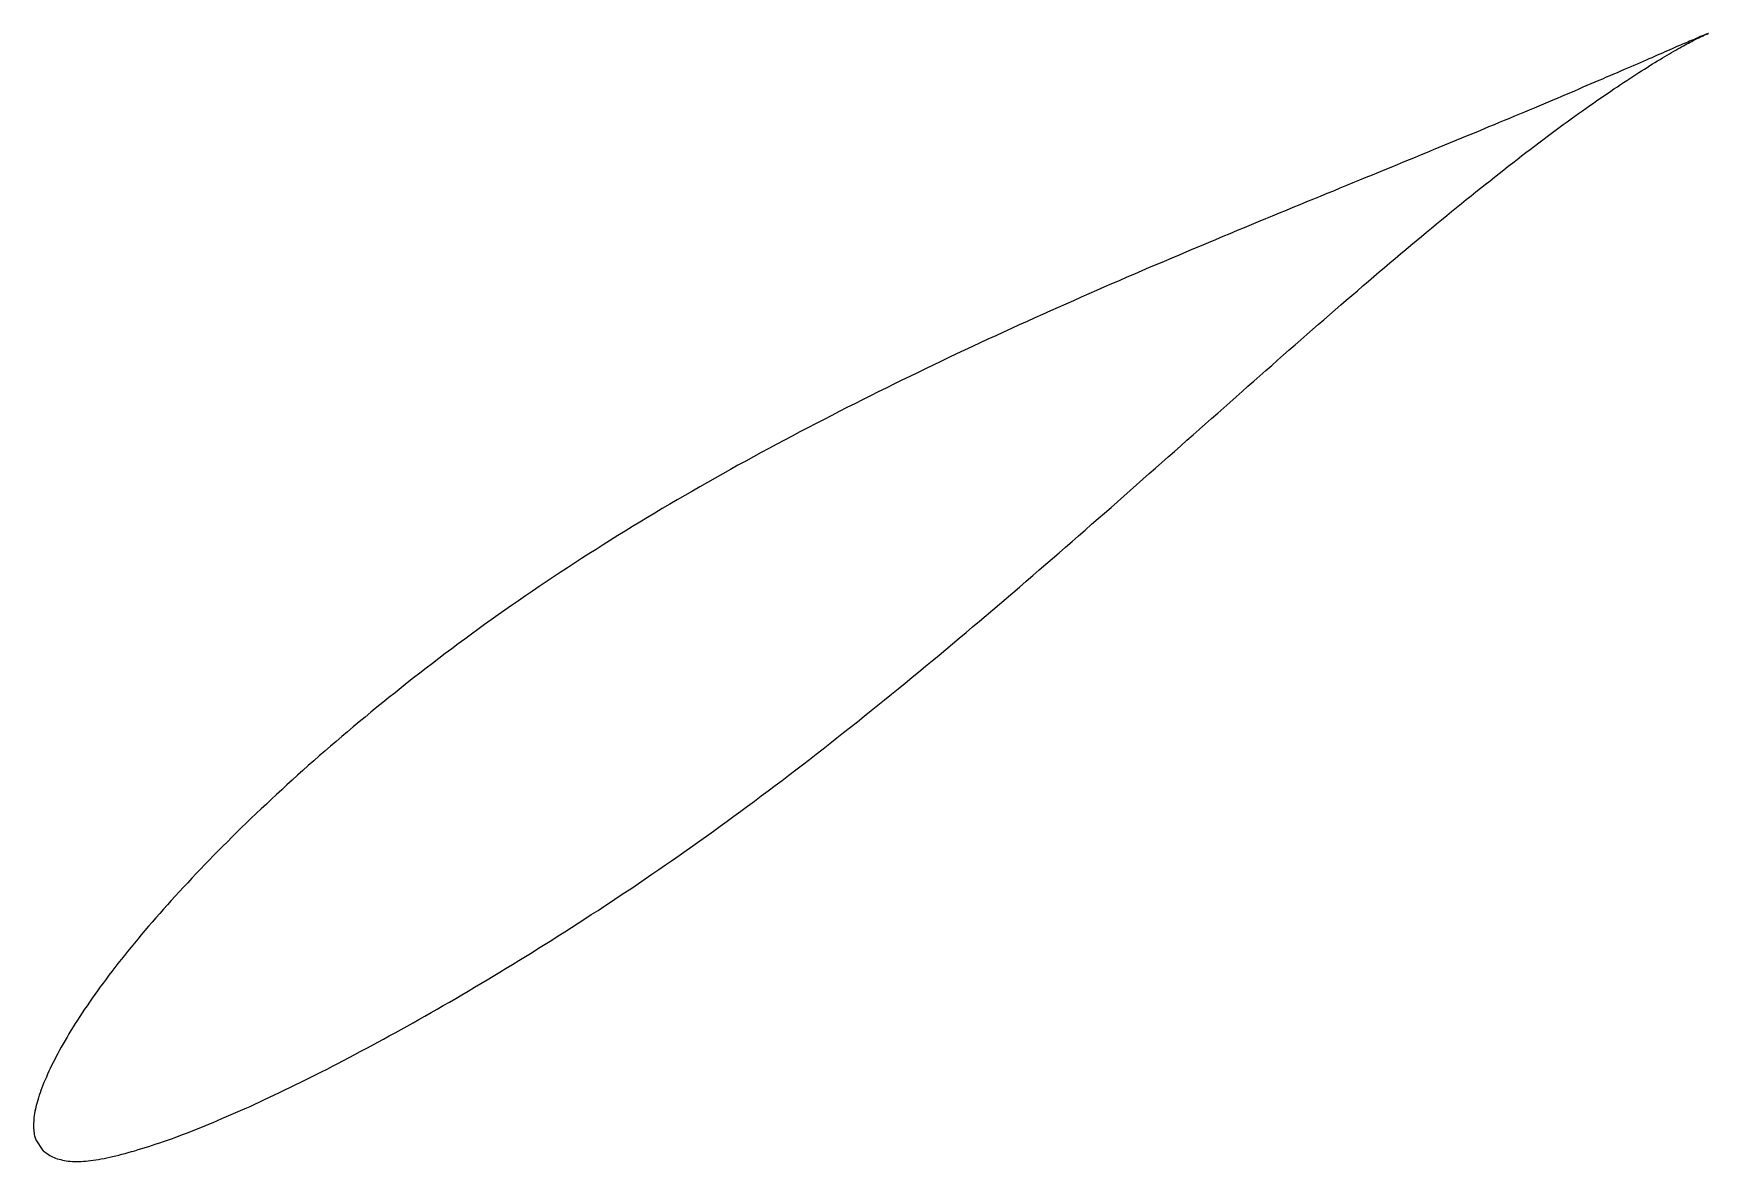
# Model space of a CAD drawing. Header units: metres. Extents: x -36 to 73, y -25 to 49.
import ezdxf

# ---------------------------------------------------------------- set-up
doc = ezdxf.new("R2010")
doc.units = ezdxf.units.M

msp = doc.modelspace()

# ---------------------------------------------------------------- linework, layer by layer
msp.add_lwpolyline([(72.67, 48.72), (72.66, 48.72), (72.66, 48.72), (72.64, 48.72), (72.63, 48.71), (72.6, 48.7), (72.58, 48.69), (72.55, 48.68), (72.51, 48.67), (72.47, 48.65), (72.43, 48.63), (72.38, 48.62), (72.32, 48.59), (72.26, 48.57), (72.2, 48.54), (72.13, 48.52), (72.06, 48.49), (71.98, 48.45), (71.9, 48.42), (71.82, 48.38), (71.73, 48.34), (71.63, 48.3), (71.53, 48.26), (71.43, 48.22), (71.32, 48.17), (71.21, 48.12), (71.09, 48.07), (70.97, 48.02), (70.84, 47.96), (70.71, 47.91), (70.57, 47.85), (70.43, 47.79), (70.29, 47.72), (70.14, 47.66), (69.99, 47.59), (69.83, 47.52), (69.67, 47.45), (69.5, 47.38), (69.33, 47.31), (69.16, 47.23), (68.98, 47.15), (68.79, 47.07), (68.61, 46.99), (68.41, 46.91), (68.22, 46.82), (68.02, 46.73), (67.81, 46.65), (67.6, 46.55), (67.39, 46.46), (67.17, 46.37), (66.94, 46.27), (66.72, 46.17), (66.49, 46.07), (66.25, 45.97), (66.01, 45.87), (65.77, 45.76), (65.52, 45.66), (65.27, 45.55), (65.01, 45.44), (64.75, 45.33), (64.49, 45.22), (64.22, 45.1), (63.94, 44.98), (63.67, 44.87), (63.39, 44.75), (63.1, 44.63), (62.81, 44.5), (62.52, 44.38), (62.22, 44.26), (61.92, 44.13), (61.62, 44), (61.31, 43.87), (60.99, 43.74), (60.68, 43.61), (60.36, 43.47), (60.03, 43.34), (59.7, 43.2), (59.37, 43.06), (59.04, 42.92), (58.7, 42.78), (58.35, 42.64), (58.01, 42.49), (57.66, 42.35), (57.3, 42.2), (56.95, 42.06), (56.58, 41.91), (56.22, 41.76), (55.85, 41.6), (55.48, 41.45), (55.1, 41.3), (54.73, 41.14), (54.34, 40.98), (53.96, 40.82), (53.57, 40.66), (53.18, 40.5), (52.78, 40.34), (52.39, 40.18), (51.99, 40.01), (51.58, 39.85), (51.17, 39.68), (50.76, 39.51), (50.35, 39.34), (49.93, 39.17), (49.51, 39), (49.09, 38.82), (48.66, 38.65), (48.24, 38.47), (47.81, 38.3), (47.37, 38.12), (46.94, 37.94), (46.5, 37.76), (46.05, 37.58), (45.61, 37.4), (45.16, 37.21), (44.71, 37.03), (44.26, 36.84), (43.81, 36.65), (43.35, 36.46), (42.89, 36.27), (42.43, 36.08), (41.97, 35.89), (41.5, 35.69), (41.04, 35.5), (40.57, 35.3), (40.09, 35.1), (39.62, 34.9), (39.14, 34.7), (38.67, 34.5), (38.19, 34.3), (37.71, 34.1), (37.22, 33.89), (36.74, 33.68), (36.25, 33.48), (35.77, 33.27), (35.28, 33.06), (34.79, 32.85), (34.29, 32.63), (33.8, 32.42), (33.3, 32.2), (32.81, 31.99), (32.31, 31.77), (31.81, 31.55), (31.31, 31.33), (30.81, 31.11), (30.31, 30.88), (29.81, 30.66), (29.3, 30.43), (28.8, 30.21), (28.29, 29.98), (27.79, 29.75), (27.28, 29.52), (26.77, 29.29), (26.26, 29.05), (25.75, 28.82), (25.25, 28.58), (24.74, 28.34), (24.23, 28.11), (23.71, 27.87), (23.2, 27.62), (22.69, 27.38), (22.18, 27.14), (21.67, 26.89), (21.16, 26.64), (20.65, 26.4), (20.13, 26.15), (19.62, 25.9), (19.11, 25.64), (18.6, 25.39), (18.09, 25.14), (17.58, 24.88), (17.07, 24.62), (16.56, 24.37), (16.05, 24.11), (15.54, 23.84), (15.03, 23.58), (14.52, 23.32), (14.01, 23.05), (13.5, 22.79), (13, 22.52), (12.49, 22.25), (11.99, 21.98), (11.48, 21.71), (10.98, 21.44), (10.48, 21.17), (9.98, 20.89), (9.47, 20.62), (8.98, 20.34), (8.48, 20.06), (7.98, 19.78), (7.48, 19.5), (6.99, 19.22), (6.5, 18.93), (6.01, 18.65), (5.52, 18.36), (5.03, 18.08), (4.54, 17.79), (4.05, 17.5), (3.57, 17.21), (3.09, 16.92), (2.61, 16.62), (2.13, 16.33), (1.65, 16.04), (1.17, 15.74), (0.7, 15.44), (0.23, 15.14), (-0.24, 14.85), (-0.71, 14.54), (-1.17, 14.24), (-1.64, 13.94), (-2.1, 13.64), (-2.56, 13.33), (-3.02, 13.03), (-3.47, 12.72), (-3.92, 12.41), (-4.37, 12.11), (-4.82, 11.8), (-5.27, 11.49), (-5.71, 11.18), (-6.15, 10.87), (-6.59, 10.55), (-7.03, 10.24), (-7.46, 9.93), (-7.89, 9.61), (-8.32, 9.3), (-8.74, 8.98), (-9.17, 8.67), (-9.59, 8.35), (-10.01, 8.04), (-10.42, 7.72), (-10.84, 7.4), (-11.25, 7.09), (-11.65, 6.77), (-12.06, 6.45), (-12.46, 6.13), (-12.86, 5.81), (-13.26, 5.5), (-13.65, 5.18), (-14.04, 4.86), (-14.43, 4.54), (-14.81, 4.22), (-15.2, 3.91), (-15.58, 3.59), (-15.95, 3.27), (-16.33, 2.95), (-16.7, 2.64), (-17.07, 2.32), (-17.43, 2.01), (-17.79, 1.69), (-18.15, 1.37), (-18.51, 1.06), (-18.86, 0.75), (-19.21, 0.43), (-19.56, 0.12), (-19.9, -0.19), (-20.24, -0.51), (-20.58, -0.82), (-20.91, -1.13), (-21.24, -1.44), (-21.57, -1.75), (-21.9, -2.05), (-22.22, -2.36), (-22.54, -2.67), (-22.85, -2.97), (-23.16, -3.28), (-23.47, -3.58), (-23.77, -3.89), (-24.08, -4.19), (-24.37, -4.49), (-24.67, -4.79), (-24.96, -5.09), (-25.25, -5.38), (-25.53, -5.68), (-25.81, -5.97), (-26.09, -6.27), (-26.36, -6.56), (-26.64, -6.85), (-26.9, -7.14), (-27.17, -7.43), (-27.43, -7.72), (-27.68, -8), (-27.94, -8.28), (-28.18, -8.57), (-28.43, -8.85), (-28.67, -9.13), (-28.91, -9.4), (-29.15, -9.68), (-29.38, -9.95), (-29.61, -10.23), (-29.83, -10.5), (-30.05, -10.76), (-30.27, -11.03), (-30.48, -11.3), (-30.69, -11.56), (-30.9, -11.82), (-31.1, -12.08), (-31.3, -12.34), (-31.49, -12.59), (-31.68, -12.85), (-31.87, -13.1), (-32.05, -13.35), (-32.23, -13.6), (-32.41, -13.84), (-32.58, -14.08), (-32.75, -14.33), (-32.91, -14.57), (-33.07, -14.8), (-33.23, -15.04), (-33.38, -15.27), (-33.53, -15.5), (-33.68, -15.73), (-33.82, -15.95), (-33.96, -16.18), (-34.09, -16.4), (-34.22, -16.62), (-34.35, -16.83), (-34.47, -17.05), (-34.59, -17.26), (-34.7, -17.47), (-34.81, -17.67), (-34.92, -17.87), (-35.02, -18.07), (-35.12, -18.27), (-35.22, -18.47), (-35.31, -18.66), (-35.4, -18.84), (-35.48, -19.03), (-35.56, -19.21), (-35.64, -19.39), (-35.72, -19.57), (-35.79, -19.74), (-35.85, -19.91), (-35.92, -20.08), (-35.97, -20.24), (-36.03, -20.4), (-36.08, -20.56), (-36.13, -20.71), (-36.17, -20.87), (-36.21, -21.01), (-36.25, -21.16), (-36.28, -21.3), (-36.31, -21.44), (-36.33, -21.58), (-36.35, -21.71), (-36.37, -21.84), (-36.38, -21.97), (-36.39, -22.1), (-36.4, -22.22), (-36.4, -22.33), (-36.4, -22.45), (-36.4, -22.56), (-36.39, -22.66), (-36.38, -22.76), (-36.36, -22.86), (-36.35, -22.95), (-36.33, -23.03), (-36.31, -23.11), (-36.29, -23.18), (-36.28, -23.23), (-36.26, -23.28), (-36.25, -23.3), (-35.79, -24), (-35.78, -24), (-35.77, -24.01), (-35.74, -24.03), (-35.7, -24.06), (-35.64, -24.11), (-35.58, -24.15), (-35.51, -24.2), (-35.43, -24.26), (-35.34, -24.31), (-35.25, -24.36), (-35.16, -24.4), (-35.06, -24.45), (-34.96, -24.49), (-34.85, -24.53), (-34.74, -24.56), (-34.63, -24.59), (-34.51, -24.62), (-34.39, -24.64), (-34.27, -24.66), (-34.14, -24.68), (-34.01, -24.69), (-33.87, -24.7), (-33.74, -24.71), (-33.6, -24.71), (-33.45, -24.71), (-33.3, -24.7), (-33.15, -24.69), (-33, -24.68), (-32.84, -24.67), (-32.68, -24.65), (-32.51, -24.63), (-32.34, -24.6), (-32.17, -24.57), (-31.99, -24.54), (-31.81, -24.51), (-31.63, -24.47), (-31.44, -24.43), (-31.25, -24.38), (-31.05, -24.34), (-30.85, -24.29), (-30.65, -24.24), (-30.44, -24.18), (-30.23, -24.13), (-30.02, -24.07), (-29.8, -24.01), (-29.58, -23.94), (-29.35, -23.87), (-29.13, -23.8), (-28.89, -23.73), (-28.66, -23.65), (-28.42, -23.57), (-28.17, -23.49), (-27.93, -23.41), (-27.68, -23.32), (-27.42, -23.23), (-27.17, -23.14), (-26.91, -23.04), (-26.64, -22.94), (-26.38, -22.84), (-26.11, -22.73), (-25.83, -22.63), (-25.56, -22.52), (-25.28, -22.4), (-24.99, -22.29), (-24.71, -22.17), (-24.42, -22.04), (-24.13, -21.92), (-23.83, -21.79), (-23.53, -21.66), (-23.23, -21.53), (-22.92, -21.39), (-22.62, -21.26), (-22.3, -21.12), (-21.99, -20.97), (-21.67, -20.83), (-21.35, -20.68), (-21.03, -20.52), (-20.7, -20.37), (-20.38, -20.21), (-20.04, -20.05), (-19.71, -19.89), (-19.37, -19.73), (-19.03, -19.56), (-18.69, -19.39), (-18.34, -19.22), (-18, -19.04), (-17.64, -18.87), (-17.29, -18.69), (-16.93, -18.5), (-16.58, -18.32), (-16.21, -18.13), (-15.85, -17.94), (-15.48, -17.75), (-15.12, -17.55), (-14.74, -17.35), (-14.37, -17.15), (-13.99, -16.95), (-13.62, -16.75), (-13.24, -16.54), (-12.85, -16.33), (-12.47, -16.12), (-12.08, -15.9), (-11.69, -15.68), (-11.3, -15.46), (-10.91, -15.24), (-10.51, -15.01), (-10.12, -14.79), (-9.72, -14.56), (-9.32, -14.33), (-8.91, -14.09), (-8.51, -13.85), (-8.1, -13.62), (-7.69, -13.37), (-7.28, -13.13), (-6.87, -12.88), (-6.46, -12.64), (-6.04, -12.38), (-5.62, -12.13), (-5.21, -11.88), (-4.79, -11.62), (-4.37, -11.36), (-3.94, -11.1), (-3.52, -10.83), (-3.09, -10.57), (-2.66, -10.3), (-2.24, -10.03), (-1.81, -9.76), (-1.38, -9.48), (-0.94, -9.2), (-0.51, -8.92), (-0.08, -8.64), (0.36, -8.36), (0.79, -8.07), (1.23, -7.78), (1.67, -7.49), (2.11, -7.2), (2.55, -6.91), (2.99, -6.61), (3.43, -6.31), (3.87, -6.01), (4.31, -5.71), (4.76, -5.4), (5.2, -5.09), (5.64, -4.78), (6.09, -4.47), (6.53, -4.16), (6.98, -3.84), (7.42, -3.53), (7.87, -3.2), (8.31, -2.88), (8.76, -2.56), (9.21, -2.23), (9.65, -1.91), (10.1, -1.58), (10.55, -1.25), (10.99, -0.91), (11.44, -0.58), (11.89, -0.24), (12.34, 0.1), (12.78, 0.44), (13.23, 0.78), (13.68, 1.12), (14.12, 1.47), (14.57, 1.81), (15.02, 2.16), (15.46, 2.51), (15.91, 2.86), (16.35, 3.22), (16.8, 3.57), (17.25, 3.92), (17.69, 4.28), (18.14, 4.64), (18.58, 4.99), (19.02, 5.35), (19.47, 5.71), (19.91, 6.07), (20.35, 6.44), (20.8, 6.8), (21.24, 7.16), (21.68, 7.53), (22.12, 7.89), (22.56, 8.26), (23, 8.63), (23.44, 8.99), (23.88, 9.36), (24.32, 9.73), (24.75, 10.1), (25.19, 10.47), (25.63, 10.84), (26.06, 11.21), (26.5, 11.58), (26.93, 11.95), (27.37, 12.32), (27.8, 12.69), (28.23, 13.06), (28.66, 13.43), (29.09, 13.8), (29.52, 14.17), (29.95, 14.55), (30.38, 14.92), (30.8, 15.29), (31.23, 15.66), (31.65, 16.03), (32.08, 16.4), (32.5, 16.77), (32.92, 17.14), (33.34, 17.5), (33.76, 17.87), (34.18, 18.24), (34.6, 18.61), (35.01, 18.97), (35.43, 19.34), (35.84, 19.7), (36.25, 20.07), (36.66, 20.43), (37.07, 20.8), (37.48, 21.16), (37.89, 21.52), (38.3, 21.88), (38.7, 22.24), (39.11, 22.59), (39.51, 22.95), (39.91, 23.31), (40.31, 23.66), (40.71, 24.01), (41.11, 24.36), (41.5, 24.71), (41.9, 25.06), (42.29, 25.41), (42.68, 25.76), (43.07, 26.1), (43.46, 26.44), (43.84, 26.78), (44.23, 27.12), (44.61, 27.46), (44.99, 27.8), (45.37, 28.13), (45.75, 28.46), (46.13, 28.79), (46.51, 29.12), (46.88, 29.45), (47.25, 29.77), (47.62, 30.09), (47.99, 30.41), (48.36, 30.73), (48.72, 31.05), (49.08, 31.36), (49.45, 31.67), (49.81, 31.98), (50.16, 32.29), (50.52, 32.6), (50.87, 32.9), (51.22, 33.2), (51.57, 33.5), (51.92, 33.79), (52.27, 34.08), (52.61, 34.37), (52.95, 34.66), (53.29, 34.95), (53.63, 35.23), (53.97, 35.51), (54.3, 35.79), (54.63, 36.06), (54.96, 36.33), (55.29, 36.6), (55.62, 36.87), (55.94, 37.13), (56.26, 37.4), (56.58, 37.65), (56.89, 37.91), (57.21, 38.16), (57.52, 38.41), (57.83, 38.66), (58.13, 38.9), (58.44, 39.14), (58.74, 39.38), (59.04, 39.62), (59.33, 39.85), (59.63, 40.08), (59.92, 40.31), (60.21, 40.53), (60.49, 40.75), (60.78, 40.97), (61.06, 41.18), (61.34, 41.39), (61.61, 41.6), (61.88, 41.81), (62.15, 42.01), (62.42, 42.21), (62.69, 42.4), (62.95, 42.6), (63.21, 42.79), (63.46, 42.97), (63.72, 43.16), (63.97, 43.34), (64.21, 43.52), (64.46, 43.69), (64.7, 43.86), (64.94, 44.03), (65.17, 44.19), (65.4, 44.36), (65.63, 44.51), (65.86, 44.67), (66.08, 44.82), (66.3, 44.97), (66.51, 45.12), (66.73, 45.26), (66.94, 45.4), (67.14, 45.54), (67.35, 45.67), (67.55, 45.8), (67.74, 45.93), (67.93, 46.06), (68.12, 46.18), (68.31, 46.3), (68.49, 46.41), (68.67, 46.52), (68.85, 46.63), (69.02, 46.74), (69.18, 46.84), (69.35, 46.94), (69.51, 47.04), (69.67, 47.14), (69.82, 47.23), (69.97, 47.32), (70.12, 47.4), (70.26, 47.49), (70.4, 47.57), (70.53, 47.64), (70.66, 47.72), (70.79, 47.79), (70.91, 47.86), (71.03, 47.92), (71.15, 47.99), (71.26, 48.05), (71.36, 48.1), (71.47, 48.16), (71.57, 48.21), (71.66, 48.26), (71.75, 48.31), (71.84, 48.35), (71.92, 48.39), (72, 48.43), (72.07, 48.47), (72.14, 48.5), (72.21, 48.53), (72.27, 48.56), (72.33, 48.58), (72.38, 48.61), (72.43, 48.63), (72.47, 48.65), (72.51, 48.67), (72.55, 48.68), (72.58, 48.69), (72.6, 48.7), (72.63, 48.71), (72.64, 48.72), (72.66, 48.72), (72.66, 48.72), (72.67, 48.72)], close=True)

doc.saveas('drawing.dxf')
